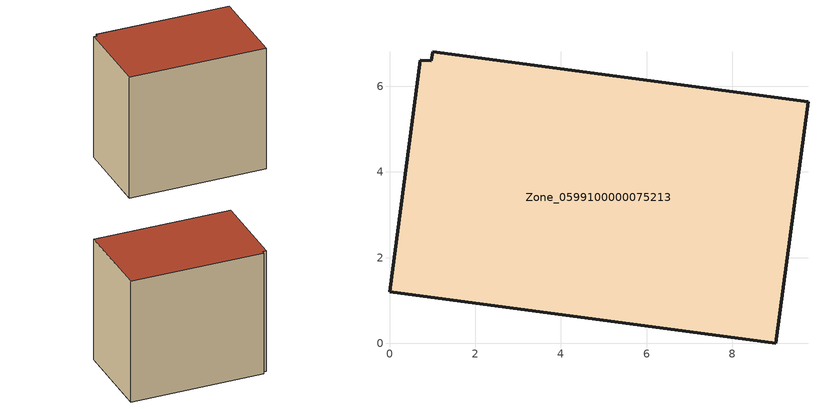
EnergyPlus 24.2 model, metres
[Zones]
Zone_0599100000075213
 floor ground (C_G): 9.01,0 0,1.2 0.72,6.61 0.98,6.59 1.01,6.8 9.76,5.64 z0
 wall outside (C_F): 9.01,0 9.76,5.64 1.01,6.8 0.98,6.59 0.72,6.61 0,1.2 9.01,0 z0:8.42
 roof outside (C_R): 0,1.2 9.01,0 9.76,5.64 1.01,6.8 0.98,6.59 0.72,6.61 z8.42
[BUILDING]
Pand.0599100000075213: North Axis=0; Terrain=City; Loads Convergence Tolerance Value=0.04; Temperature Convergence Tolerance Value=0.4; Solar Distribution=FullExterior; Maximum Number of Warmup Days=25; Minimum Number of Warmup Days=1
[Site:Location]
Rotterdam.The.Hague.AP_ZH_NLD Design_Conditions: Latitude=51.96; Longitude=4.45; Time Zone=1; Elevation=-4.5
[SITE:GROUNDTEMPERATURE:BUILDINGSURFACE]
18, 18, 18, 18, 18, 18, 18, 18, 18, 18, 18, 18
[MATERIAL] Thermal Absorptance=0.9; Solar Absorptance=0.7; Visible Absorptance=0.7
Name | Roughness | Thickness | Conductivity | Density | Specific Heat
G.TI.1946 | MediumSmooth | 0.15 | 1 | 540 | 1210
F.TI.1946 | Rough | 0.3 | 0.857143 | 1920 | 840
R.TI.1946 | MediumRough | 0.2 | 0.1 | 1500 | 1000
[CONSTRUCTION]
C_G: G.TI.1946
C_F: F.TI.1946
C_R: R.TI.1946
[ZONE]
Zone_0599100000075213: Type=1; Multiplier=1; Ceiling Height=Autocalculate; Volume=Autocalculate; Floor Area=autocalculate; Part of Total Floor Area=Yes
[ZONEINFILTRATION:DESIGNFLOWRATE]
Infil_Zone_0599100000075213: Zone or ZoneList or Space or SpaceList=Zone_0599100000075213; Schedule=AlwaysOn; Design Flow Rate Calculation Method=Flow/Area; Flow Rate per Floor Area=0.003; Constant Term Coefficient=1; Temperature Term Coefficient=0; Velocity Term Coefficient=0; Velocity Squared Term Coefficient=0
[HVACTEMPLATE:ZONE:IDEALLOADSAIRSYSTEM]
Zone_0599100000075213: Maximum Heating Supply Air Temperature=50; Minimum Cooling Supply Air Temperature=13; Maximum Heating Supply Air Humidity Ratio=0.0156; Minimum Cooling Supply Air Humidity Ratio=0.0077; Heating Limit=NoLimit; Cooling Limit=NoLimit; Dehumidification Control Type=ConstantSensibleHeatRatio; Cooling Sensible Heat Ratio=0.7; Dehumidification Setpoint=60; Humidification Control Type=None; Humidification Setpoint=30; Outdoor Air Method=None; Outdoor Air Flow Rate per Person=0.00944; Outdoor Air Flow Rate per Zone Floor Area=0; Outdoor Air Flow Rate per Zone=0; Demand Controlled Ventilation Type=None; Outdoor Air Economizer Type=NoEconomizer; Heat Recovery Type=None; Sensible Heat Recovery Effectiveness=0.7; Latent Heat Recovery Effectiveness=0.65
[ZONECONTROL:THERMOSTAT]
ThermostatControl_Zone_0599100000075213: Zone or ZoneList=Zone_0599100000075213; Control Type Schedule=DualSetpointControlType; Control 1=Thermostat_Zone_0599100000075213; Temperature Difference Between Cutout And Setpoint=0
[THERMOSTATSETPOINT:DUALSETPOINT]
Thermostat_Zone_0599100000075213: Heating Setpoint Temperature Schedule=HeatingSetpoint_Zone_0599100000075213; Cooling Setpoint Temperature Schedule=CoolingSetpoint_Zone_0599100000075213
[SCHEDULE:COMPACT]
HeatingSetpoint_Zone_0599100000075213: Through: 12/31, For: AllDays, Until: 24:00, 21
CoolingSetpoint_Zone_0599100000075213: Through: 12/31, For: AllDays, Until: 24:00, 24
DualSetpointControlType: Through: 12/31, For: AllDays, Until: 24:00, 4
AlwaysOn: Through: 12/31, For: AllDays, Until: 24:00, 1
